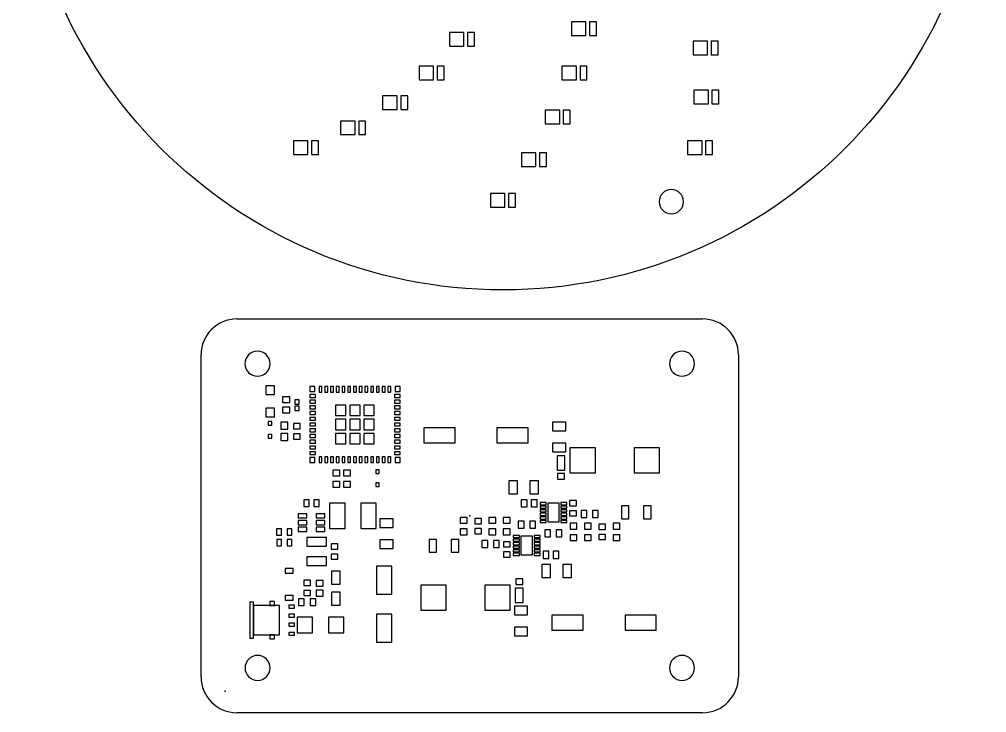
# Model space of a CAD drawing. Header units: millimetres. Extents: x -29 to 106, y -3 to 191.
# Drawn here: x -28.7 to 106.3, y -3 to 93.9 of the extents above; entities that cross this region are included whole.
import ezdxf

# ---------------------------------------------------------------- set-up
doc = ezdxf.new("R2010")
doc.units = ezdxf.units.MM
doc.header["$MEASUREMENT"] = 0
doc.layers.add('open_vettam_15CCT-F_Paste v1_led_mcpcb-F_Paste_WITH_Edge_Cuts_ZERO_ORIGIN', color=7, linetype='Continuous')
doc.layers.add('open_vettam_15CCT-F_Paste v1_open_vettam_15CCT-F_Paste_WITH_Edge_Cuts_ZERO_ORIGIN', color=7, linetype='Continuous')

msp = doc.modelspace()

# ---------------------------------------------------------------- linework, layer by layer
at = {"layer": 'open_vettam_15CCT-F_Paste v1_led_mcpcb-F_Paste_WITH_Edge_Cuts_ZERO_ORIGIN'}
for p, q in [((50.33, 93.5), (48.3, 93.5)), ((48.3, 93.5), (48.3, 91.6)), ((50.33, 91.6), (50.33, 93.5)), ((50.83, 93.5), (50.83, 91.6)), ((51.8, 93.5), (50.83, 93.5)), ((51.8, 91.6), (51.8, 93.5)), ((31.28, 92.01), (31.28, 90.11)), ((33.31, 92.01), (31.28, 92.01)), ((33.31, 90.11), (33.31, 92.01)), ((33.81, 92.01), (33.81, 90.11)), ((34.78, 92.01), (33.81, 92.01)), ((34.78, 90.11), (34.78, 92.01)), ((48.3, 91.6), (50.33, 91.6)), ((50.83, 91.6), (51.8, 91.6)), ((65.29, 90.8), (65.29, 88.9)), ((67.32, 90.8), (65.29, 90.8)), ((67.32, 88.9), (67.32, 90.8)), ((67.82, 90.8), (67.82, 88.9)), ((68.79, 90.8), (67.82, 90.8)), ((68.79, 88.9), (68.79, 90.8)), ((31.28, 90.11), (33.31, 90.11)), ((33.81, 90.11), (34.78, 90.11)), ((65.29, 88.9), (67.32, 88.9)), ((67.82, 88.9), (68.79, 88.9)), ((29.08, 87.32), (27.05, 87.32)), ((27.05, 87.32), (27.05, 85.42)), ((29.08, 85.42), (29.08, 87.32)), ((29.58, 87.32), (29.58, 85.42)), ((30.55, 87.32), (29.58, 87.32)), ((30.55, 85.42), (30.55, 87.32)), ((49.01, 87.32), (46.98, 87.32)), ((46.98, 87.32), (46.98, 85.42)), ((49.01, 85.42), (49.01, 87.32)), ((49.51, 87.32), (49.51, 85.42)), ((50.48, 87.32), (49.51, 87.32)), ((50.48, 85.42), (50.48, 87.32)), ((27.05, 85.42), (29.08, 85.42)), ((29.58, 85.42), (30.55, 85.42)), ((46.98, 85.42), (49.01, 85.42)), ((49.51, 85.42), (50.48, 85.42)), ((67.43, 83.96), (65.4, 83.96)), ((65.4, 83.96), (65.4, 82.06)), ((67.43, 82.06), (67.43, 83.96)), ((68.9, 83.96), (67.93, 83.96)), ((67.93, 83.96), (67.93, 82.06)), ((68.9, 82.06), (68.9, 83.96)), ((23.99, 83.16), (21.96, 83.16)), ((21.96, 83.16), (21.96, 81.26)), ((23.99, 81.26), (23.99, 83.16)), ((25.46, 83.16), (24.49, 83.16)), ((24.49, 83.16), (24.49, 81.26)), ((25.46, 81.26), (25.46, 83.16)), ((21.96, 81.26), (23.99, 81.26)), ((24.49, 81.26), (25.46, 81.26)), ((46.68, 81.18), (44.65, 81.18)), ((44.65, 81.18), (44.65, 79.28)), ((46.68, 79.28), (46.68, 81.18)), ((47.18, 81.18), (47.18, 79.28)), ((48.15, 81.18), (47.18, 81.18)), ((48.15, 79.28), (48.15, 81.18)), ((65.4, 82.06), (67.43, 82.06)), ((67.93, 82.06), (68.9, 82.06)), ((18.12, 79.65), (16.09, 79.65)), ((16.09, 79.65), (16.09, 77.75)), ((18.12, 77.75), (18.12, 79.65)), ((18.62, 79.65), (18.62, 77.75)), ((19.59, 79.65), (18.62, 79.65)), ((19.59, 77.75), (19.59, 79.65)), ((44.65, 79.28), (46.68, 79.28)), ((47.18, 79.28), (48.15, 79.28)), ((16.09, 77.75), (18.12, 77.75)), ((18.62, 77.75), (19.59, 77.75)), ((11.54, 76.88), (9.51, 76.88)), ((9.51, 76.88), (9.51, 74.98)), ((11.54, 74.98), (11.54, 76.88)), ((12.04, 76.88), (12.04, 74.98)), ((13.01, 76.88), (12.04, 76.88)), ((13.01, 74.98), (13.01, 76.88)), ((66.54, 76.88), (64.51, 76.88)), ((64.51, 76.88), (64.51, 74.98)), ((66.54, 74.98), (66.54, 76.88)), ((67.04, 76.88), (67.04, 74.98)), ((68.01, 76.88), (67.04, 76.88)), ((68.01, 74.98), (68.01, 76.88)), ((9.51, 74.98), (11.54, 74.98)), ((12.04, 74.98), (13.01, 74.98)), ((43.36, 75.2), (41.33, 75.2)), ((41.33, 75.2), (41.33, 73.3)), ((43.36, 73.3), (43.36, 75.2)), ((44.83, 75.2), (43.86, 75.2)), ((43.86, 75.2), (43.86, 73.3)), ((44.83, 73.3), (44.83, 75.2)), ((64.51, 74.98), (66.54, 74.98)), ((67.04, 74.98), (68.01, 74.98)), ((41.33, 73.3), (43.36, 73.3)), ((43.86, 73.3), (44.83, 73.3)), ((39.04, 69.51), (37.01, 69.51)), ((37.01, 69.51), (37.01, 67.61)), ((39.04, 67.61), (39.04, 69.51)), ((39.54, 69.51), (39.54, 67.61)), ((40.51, 69.51), (39.54, 69.51)), ((40.51, 67.61), (40.51, 69.51)), ((37.01, 67.61), (39.04, 67.61)), ((39.54, 67.61), (40.51, 67.61))]:
    msp.add_line(p, q, dxfattribs=at)
msp.add_circle((38.76, 123.56), 67.5, dxfattribs=at)
for start, end in [(0, 180), (180, 0)]:
    msp.add_arc((62.26, 68.38), 1.7, start, end, dxfattribs=at)
msp.add_point((0, 0), dxfattribs=at)
at = {"layer": 'open_vettam_15CCT-F_Paste v1_open_vettam_15CCT-F_Paste_WITH_Edge_Cuts_ZERO_ORIGIN'}
for p, q in [((1.62, 52), (66.62, 52)), ((-3.37, 2), (-3.37, 47)), ((71.62, 47), (71.62, 2)), ((0, 44), (0, 44)), ((5.64, 42.65), (5.64, 41.45)), ((6.86, 42.65), (5.64, 42.65)), ((6.86, 41.45), (6.86, 42.65)), ((12.5, 42.55), (11.8, 42.55)), ((11.8, 42.55), (11.8, 41.85)), ((11.8, 41.85), (12.5, 41.85)), ((12.5, 41.85), (12.5, 42.55)), ((13.1, 42.55), (13.1, 41.75)), ((13.5, 42.55), (13.1, 42.55)), ((13.5, 41.75), (13.5, 42.55)), ((14.3, 42.55), (13.9, 42.55)), ((13.9, 42.55), (13.9, 41.75)), ((14.3, 41.75), (14.3, 42.55)), ((15.1, 42.55), (14.7, 42.55)), ((14.7, 42.55), (14.7, 41.75)), ((15.1, 41.75), (15.1, 42.55)), ((15.5, 42.55), (15.5, 41.75)), ((15.9, 42.55), (15.5, 42.55)), ((15.9, 41.75), (15.9, 42.55)), ((16.7, 42.55), (16.3, 42.55)), ((16.3, 42.55), (16.3, 41.75)), ((16.7, 41.75), (16.7, 42.55)), ((17.5, 42.55), (17.1, 42.55)), ((17.1, 42.55), (17.1, 41.75)), ((17.5, 41.75), (17.5, 42.55)), ((18.3, 42.55), (17.9, 42.55)), ((17.9, 42.55), (17.9, 41.75)), ((18.3, 41.75), (18.3, 42.55)), ((19.1, 42.55), (18.7, 42.55)), ((18.7, 42.55), (18.7, 41.75)), ((19.1, 41.75), (19.1, 42.55)), ((19.9, 42.55), (19.5, 42.55)), ((19.5, 42.55), (19.5, 41.75)), ((19.9, 41.75), (19.9, 42.55)), ((20.7, 42.55), (20.3, 42.55)), ((20.3, 42.55), (20.3, 41.75)), ((20.7, 41.75), (20.7, 42.55)), ((21.1, 42.55), (21.1, 41.75)), ((21.5, 42.55), (21.1, 42.55)), ((21.5, 41.75), (21.5, 42.55)), ((21.9, 42.55), (21.9, 41.75)), ((22.3, 42.55), (21.9, 42.55)), ((22.3, 41.75), (22.3, 42.55)), ((23.1, 42.55), (22.7, 42.55)), ((22.7, 42.55), (22.7, 41.75)), ((23.1, 41.75), (23.1, 42.55)), ((24.4, 42.55), (23.7, 42.55)), ((23.7, 42.55), (23.7, 41.85)), ((23.7, 41.85), (24.4, 41.85)), ((24.4, 41.85), (24.4, 42.55)), ((5.64, 41.45), (6.86, 41.45)), ((7.99, 41.12), (7.99, 40.33)), ((9.01, 41.12), (7.99, 41.12)), ((9.01, 40.33), (9.01, 41.12)), ((10.31, 40.71), (9.69, 40.71)), ((9.69, 40.71), (9.69, 40.09)), ((10.31, 40.09), (10.31, 40.71)), ((12.6, 41.45), (11.8, 41.45)), ((11.8, 41.45), (11.8, 41.05)), ((11.8, 41.05), (12.6, 41.05)), ((11.8, 40.65), (11.8, 40.25)), ((12.6, 40.65), (11.8, 40.65)), ((12.6, 41.05), (12.6, 41.45)), ((12.6, 40.25), (12.6, 40.65)), ((13.1, 41.75), (13.5, 41.75)), ((13.9, 41.75), (14.3, 41.75)), ((14.7, 41.75), (15.1, 41.75)), ((15.5, 41.75), (15.9, 41.75)), ((16.3, 41.75), (16.7, 41.75)), ((17.1, 41.75), (17.5, 41.75)), ((17.9, 41.75), (18.3, 41.75)), ((18.7, 41.75), (19.1, 41.75)), ((19.5, 41.75), (19.9, 41.75)), ((20.3, 41.75), (20.7, 41.75)), ((21.1, 41.75), (21.5, 41.75)), ((21.9, 41.75), (22.3, 41.75)), ((22.7, 41.75), (23.1, 41.75)), ((23.6, 41.45), (23.6, 41.05)), ((24.4, 41.45), (23.6, 41.45)), ((23.6, 41.05), (24.4, 41.05)), ((24.4, 40.65), (23.6, 40.65)), ((23.6, 40.65), (23.6, 40.25)), ((24.4, 41.05), (24.4, 41.45)), ((24.4, 40.25), (24.4, 40.65)), ((6.86, 39.55), (5.64, 39.55)), ((5.64, 39.55), (5.64, 38.35)), ((6.86, 38.35), (6.86, 39.55)), ((7.99, 40.33), (9.01, 40.33)), ((9.01, 39.67), (7.99, 39.67)), ((7.99, 39.67), (7.99, 38.88)), ((9.01, 38.88), (9.01, 39.67)), ((9.69, 40.09), (10.31, 40.09)), ((9.69, 39.81), (9.69, 39.19)), ((10.31, 39.81), (9.69, 39.81)), ((9.69, 39.19), (10.31, 39.19)), ((10.31, 39.19), (10.31, 39.81)), ((11.8, 40.25), (12.6, 40.25)), ((12.6, 39.85), (11.8, 39.85)), ((11.8, 39.85), (11.8, 39.45)), ((11.8, 39.45), (12.6, 39.45)), ((12.6, 39.45), (12.6, 39.85)), ((16.85, 39.95), (15.4, 39.95)), ((15.4, 39.95), (15.4, 38.5)), ((16.85, 38.5), (16.85, 39.95)), ((17.37, 39.95), (17.37, 38.5)), ((18.82, 39.95), (17.37, 39.95)), ((18.82, 38.5), (18.82, 39.95)), ((19.35, 39.95), (19.35, 38.5)), ((20.8, 39.95), (19.35, 39.95)), ((20.8, 38.5), (20.8, 39.95)), ((23.6, 40.25), (24.4, 40.25)), ((24.4, 39.85), (23.6, 39.85)), ((23.6, 39.85), (23.6, 39.45)), ((23.6, 39.45), (24.4, 39.45)), ((24.4, 39.45), (24.4, 39.85)), ((5.64, 38.35), (6.86, 38.35)), ((7.99, 38.88), (9.01, 38.88)), ((11.8, 39.05), (11.8, 38.65)), ((12.6, 39.05), (11.8, 39.05)), ((11.8, 38.65), (12.6, 38.65)), ((12.6, 38.25), (11.8, 38.25)), ((11.8, 38.25), (11.8, 37.85)), ((11.8, 37.85), (12.6, 37.85)), ((12.6, 38.65), (12.6, 39.05)), ((12.6, 37.85), (12.6, 38.25)), ((15.4, 38.5), (16.85, 38.5)), ((16.85, 37.98), (15.4, 37.98)), ((15.4, 37.98), (15.4, 36.52)), ((16.85, 36.52), (16.85, 37.98)), ((17.37, 38.5), (18.82, 38.5)), ((17.37, 37.98), (17.37, 36.52)), ((18.82, 37.98), (17.37, 37.98)), ((18.82, 36.52), (18.82, 37.98)), ((19.35, 38.5), (20.8, 38.5)), ((19.35, 37.98), (19.35, 36.52)), ((20.8, 37.98), (19.35, 37.98)), ((20.8, 36.52), (20.8, 37.98)), ((23.6, 39.05), (23.6, 38.65)), ((24.4, 39.05), (23.6, 39.05)), ((23.6, 38.65), (24.4, 38.65)), ((23.6, 38.25), (23.6, 37.85)), ((24.4, 38.25), (23.6, 38.25)), ((23.6, 37.85), (24.4, 37.85)), ((24.4, 38.65), (24.4, 39.05)), ((24.4, 37.85), (24.4, 38.25)), ((6.01, 37.66), (6.01, 37.16)), ((6.49, 37.66), (6.01, 37.66)), ((6.01, 37.16), (6.49, 37.16)), ((6.49, 37.16), (6.49, 37.66)), ((7.75, 37.58), (7.75, 36.62)), ((8.75, 37.58), (7.75, 37.58)), ((7.75, 36.62), (8.75, 36.62)), ((8.75, 36.62), (8.75, 37.58)), ((10.47, 37.38), (9.53, 37.38)), ((9.53, 37.38), (9.53, 36.65)), ((9.53, 36.65), (10.47, 36.65)), ((10.47, 36.65), (10.47, 37.38)), ((11.8, 37.45), (11.8, 37.05)), ((12.6, 37.45), (11.8, 37.45)), ((11.8, 37.05), (12.6, 37.05)), ((11.8, 36.65), (11.8, 36.25)), ((12.6, 36.65), (11.8, 36.65)), ((12.6, 37.05), (12.6, 37.45)), ((12.6, 36.25), (12.6, 36.65)), ((15.4, 36.52), (16.85, 36.52)), ((17.37, 36.52), (18.82, 36.52)), ((19.35, 36.52), (20.8, 36.52)), ((23.6, 37.45), (23.6, 37.05)), ((24.4, 37.45), (23.6, 37.45)), ((23.6, 37.05), (24.4, 37.05)), ((23.6, 36.65), (23.6, 36.25)), ((24.4, 36.65), (23.6, 36.65)), ((24.4, 37.05), (24.4, 37.45)), ((24.4, 36.25), (24.4, 36.65)), ((27.73, 36.8), (27.73, 34.7)), ((32.08, 36.8), (27.73, 36.8)), ((32.08, 34.7), (32.08, 36.8)), ((42.27, 36.8), (37.92, 36.8)), ((37.92, 36.8), (37.92, 34.7)), ((42.27, 34.7), (42.27, 36.8)), ((45.69, 37.56), (45.69, 36.36)), ((47.51, 37.56), (45.69, 37.56)), ((47.51, 36.36), (47.51, 37.56)), ((6.01, 35.84), (6.01, 35.34)), ((6.49, 35.84), (6.01, 35.84)), ((6.01, 35.34), (6.49, 35.34)), ((6.49, 35.34), (6.49, 35.84)), ((7.75, 35.98), (7.75, 35.02)), ((8.75, 35.98), (7.75, 35.98)), ((8.75, 35.02), (8.75, 35.98)), ((10.47, 35.96), (9.53, 35.96)), ((9.53, 35.96), (9.53, 35.23)), ((9.53, 35.23), (10.47, 35.23)), ((10.47, 35.23), (10.47, 35.96)), ((11.8, 36.25), (12.6, 36.25)), ((12.6, 35.85), (11.8, 35.85)), ((11.8, 35.85), (11.8, 35.45)), ((11.8, 35.45), (12.6, 35.45)), ((12.6, 35.45), (12.6, 35.85)), ((16.85, 36), (15.4, 36)), ((15.4, 36), (15.4, 34.55)), ((16.85, 34.55), (16.85, 36)), ((18.82, 36), (17.37, 36)), ((17.37, 36), (17.37, 34.55)), ((18.82, 34.55), (18.82, 36)), ((19.35, 36), (19.35, 34.55)), ((20.8, 36), (19.35, 36)), ((20.8, 34.55), (20.8, 36)), ((23.6, 36.25), (24.4, 36.25)), ((23.6, 35.85), (23.6, 35.45)), ((24.4, 35.85), (23.6, 35.85)), ((23.6, 35.45), (24.4, 35.45)), ((24.4, 35.45), (24.4, 35.85)), ((45.69, 36.36), (47.51, 36.36)), ((7.75, 35.02), (8.75, 35.02)), ((12.6, 35.05), (11.8, 35.05)), ((11.8, 35.05), (11.8, 34.65)), ((11.8, 34.65), (12.6, 34.65)), ((12.6, 34.25), (11.8, 34.25)), ((11.8, 34.25), (11.8, 33.85)), ((11.8, 33.85), (12.6, 33.85)), ((12.6, 34.65), (12.6, 35.05)), ((12.6, 33.85), (12.6, 34.25)), ((15.4, 34.55), (16.85, 34.55)), ((17.37, 34.55), (18.82, 34.55)), ((19.35, 34.55), (20.8, 34.55)), ((24.4, 35.05), (23.6, 35.05)), ((23.6, 35.05), (23.6, 34.65)), ((23.6, 34.65), (24.4, 34.65)), ((23.6, 34.25), (23.6, 33.85)), ((24.4, 34.25), (23.6, 34.25)), ((23.6, 33.85), (24.4, 33.85)), ((24.4, 34.65), (24.4, 35.05)), ((24.4, 33.85), (24.4, 34.25)), ((27.73, 34.7), (32.08, 34.7)), ((37.92, 34.7), (42.27, 34.7)), ((45.69, 34.64), (45.69, 33.44)), ((47.51, 34.64), (45.69, 34.64)), ((47.51, 33.44), (47.51, 34.64)), ((51.65, 34), (48.1, 34)), ((48.1, 34), (48.1, 30.5)), ((51.65, 30.5), (51.65, 34)), ((57.05, 34), (57.05, 30.5)), ((60.6, 34), (57.05, 34)), ((60.6, 30.5), (60.6, 34)), ((12.6, 33.45), (11.8, 33.45)), ((11.8, 33.45), (11.8, 33.05)), ((11.8, 33.05), (12.6, 33.05)), ((12.5, 32.65), (11.8, 32.65)), ((11.8, 32.65), (11.8, 31.95)), ((12.5, 31.95), (12.5, 32.65)), ((12.6, 33.05), (12.6, 33.45)), ((13.1, 32.75), (13.1, 31.95)), ((13.5, 32.75), (13.1, 32.75)), ((13.5, 31.95), (13.5, 32.75)), ((14.3, 32.75), (13.9, 32.75)), ((13.9, 32.75), (13.9, 31.95)), ((14.3, 31.95), (14.3, 32.75)), ((14.7, 32.75), (14.7, 31.95)), ((15.1, 32.75), (14.7, 32.75)), ((15.1, 31.95), (15.1, 32.75)), ((15.5, 32.75), (15.5, 31.95)), ((15.9, 32.75), (15.5, 32.75)), ((15.9, 31.95), (15.9, 32.75)), ((16.3, 32.75), (16.3, 31.95)), ((16.7, 32.75), (16.3, 32.75)), ((16.7, 31.95), (16.7, 32.75)), ((17.5, 32.75), (17.1, 32.75)), ((17.1, 32.75), (17.1, 31.95)), ((17.5, 31.95), (17.5, 32.75)), ((17.9, 32.75), (17.9, 31.95)), ((18.3, 32.75), (17.9, 32.75)), ((18.3, 31.95), (18.3, 32.75)), ((18.7, 32.75), (18.7, 31.95)), ((19.1, 32.75), (18.7, 32.75)), ((19.1, 31.95), (19.1, 32.75)), ((19.5, 32.75), (19.5, 31.95)), ((19.9, 32.75), (19.5, 32.75)), ((19.9, 31.95), (19.9, 32.75)), ((20.7, 32.75), (20.3, 32.75)), ((20.3, 32.75), (20.3, 31.95)), ((20.7, 31.95), (20.7, 32.75)), ((21.1, 32.75), (21.1, 31.95)), ((21.5, 32.75), (21.1, 32.75)), ((21.5, 31.95), (21.5, 32.75)), ((21.9, 32.75), (21.9, 31.95)), ((22.3, 32.75), (21.9, 32.75)), ((22.3, 31.95), (22.3, 32.75)), ((23.1, 32.75), (22.7, 32.75)), ((22.7, 32.75), (22.7, 31.95)), ((23.1, 31.95), (23.1, 32.75)), ((24.4, 33.45), (23.6, 33.45)), ((23.6, 33.45), (23.6, 33.05)), ((23.6, 33.05), (24.4, 33.05)), ((23.7, 32.65), (23.7, 31.95)), ((24.4, 32.65), (23.7, 32.65)), ((24.4, 33.05), (24.4, 33.45)), ((24.4, 31.95), (24.4, 32.65)), ((45.69, 33.44), (47.51, 33.44)), ((47.4, 32.9), (46.3, 32.9)), ((46.3, 32.9), (46.3, 30.9)), ((47.4, 30.9), (47.4, 32.9)), ((11.8, 31.95), (12.5, 31.95)), ((13.1, 31.95), (13.5, 31.95)), ((13.9, 31.95), (14.3, 31.95)), ((14.7, 31.95), (15.1, 31.95)), ((15.5, 31.95), (15.9, 31.95)), ((16.3, 31.95), (16.7, 31.95)), ((17.1, 31.95), (17.5, 31.95)), ((17.9, 31.95), (18.3, 31.95)), ((18.7, 31.95), (19.1, 31.95)), ((19.5, 31.95), (19.9, 31.95)), ((20.3, 31.95), (20.7, 31.95)), ((21.1, 31.95), (21.5, 31.95)), ((21.9, 31.95), (22.3, 31.95)), ((22.7, 31.95), (23.1, 31.95)), ((23.7, 31.95), (24.4, 31.95)), ((15.97, 30.9), (15.03, 30.9)), ((15.03, 30.9), (15.03, 30.1)), ((15.03, 30.1), (15.97, 30.1)), ((15.97, 30.1), (15.97, 30.9)), ((17.48, 30.9), (16.52, 30.9)), ((16.52, 30.9), (16.52, 30.1)), ((16.52, 30.1), (17.48, 30.1)), ((17.48, 30.1), (17.48, 30.9)), ((21.01, 30.91), (21.01, 30.41)), ((21.49, 30.91), (21.01, 30.91)), ((21.01, 30.41), (21.49, 30.41)), ((21.49, 30.41), (21.49, 30.91)), ((46.3, 30.9), (47.4, 30.9)), ((47.35, 30.4), (46.35, 30.4)), ((46.35, 30.4), (46.35, 29.6)), ((47.35, 29.6), (47.35, 30.4)), ((48.1, 30.5), (51.65, 30.5)), ((57.05, 30.5), (60.6, 30.5)), ((15.97, 29.3), (15.03, 29.3)), ((15.03, 29.3), (15.03, 28.5)), ((15.03, 28.5), (15.97, 28.5)), ((15.97, 28.5), (15.97, 29.3)), ((17.48, 29.3), (16.52, 29.3)), ((16.52, 29.3), (16.52, 28.5)), ((16.52, 28.5), (17.48, 28.5)), ((17.48, 28.5), (17.48, 29.3)), ((21.49, 29.09), (21.01, 29.09)), ((21.01, 29.09), (21.01, 28.59)), ((21.01, 28.59), (21.49, 28.59)), ((21.49, 28.59), (21.49, 29.09)), ((40.78, 29.41), (39.58, 29.41)), ((39.58, 29.41), (39.58, 27.59)), ((40.78, 27.59), (40.78, 29.41)), ((42.5, 29.41), (42.5, 27.59)), ((43.7, 29.41), (42.5, 29.41)), ((43.7, 27.59), (43.7, 29.41)), ((46.35, 29.6), (47.35, 29.6)), ((39.58, 27.59), (40.78, 27.59)), ((42.5, 27.59), (43.7, 27.59)), ((11.7, 26.72), (10.97, 26.72)), ((10.97, 26.72), (10.97, 25.78)), ((10.97, 25.78), (11.7, 25.78)), ((11.7, 25.78), (11.7, 26.72)), ((13.12, 26.72), (12.38, 26.72)), ((12.38, 26.72), (12.38, 25.78)), ((12.38, 25.78), (13.12, 25.78)), ((13.12, 25.78), (13.12, 26.72)), ((14.57, 26.25), (14.57, 22.75)), ((16.73, 26.25), (14.57, 26.25)), ((16.73, 22.75), (16.73, 26.25)), ((21.07, 26.25), (18.93, 26.25)), ((18.93, 26.25), (18.93, 22.75)), ((21.07, 22.75), (21.07, 26.25)), ((42.12, 26.75), (41.31, 26.75)), ((41.31, 26.75), (41.31, 25.75)), ((41.31, 25.75), (42.12, 25.75)), ((42.12, 25.75), (42.12, 26.75)), ((43.51, 26.75), (42.69, 26.75)), ((42.69, 26.75), (42.69, 25.75)), ((42.69, 25.75), (43.51, 25.75)), ((43.51, 25.75), (43.51, 26.75)), ((43.93, 26.35), (43.93, 26.05)), ((44.78, 26.35), (43.93, 26.35)), ((43.93, 26.05), (44.78, 26.05)), ((43.93, 25.85), (43.93, 25.55)), ((44.78, 25.85), (43.93, 25.85)), ((44.78, 26.05), (44.78, 26.35)), ((44.78, 25.55), (44.78, 25.85)), ((46.61, 26.25), (45.01, 26.25)), ((45.01, 26.25), (45.01, 23.65)), ((46.61, 23.65), (46.61, 26.25)), ((46.83, 26.35), (46.83, 26.05)), ((47.68, 26.35), (46.83, 26.35)), ((46.83, 26.05), (47.68, 26.05)), ((47.68, 25.85), (46.83, 25.85)), ((46.83, 25.85), (46.83, 25.55)), ((47.68, 26.05), (47.68, 26.35)), ((47.68, 25.55), (47.68, 25.85)), ((48.06, 26.63), (48.06, 25.9)), ((49, 26.63), (48.06, 26.63)), ((48.06, 25.9), (49, 25.9)), ((49, 25.9), (49, 26.63)), ((55.28, 25.9), (55.28, 24.1)), ((56.33, 25.9), (55.28, 25.9)), ((56.33, 24.1), (56.33, 25.9)), ((58.38, 25.9), (58.38, 24.1)), ((59.42, 25.9), (58.38, 25.9)), ((59.42, 24.1), (59.42, 25.9)), ((10.18, 24.8), (10.18, 24.2)), ((11.38, 24.8), (10.18, 24.8)), ((11.38, 24.2), (11.38, 24.8)), ((12.68, 24.8), (12.68, 24.2)), ((13.88, 24.8), (12.68, 24.8)), ((13.88, 24.2), (13.88, 24.8)), ((43.93, 25.55), (44.78, 25.55)), ((44.78, 25.35), (43.93, 25.35)), ((43.93, 25.35), (43.93, 25.05)), ((43.93, 25.05), (44.78, 25.05)), ((44.78, 24.85), (43.93, 24.85)), ((43.93, 24.85), (43.93, 24.55)), ((43.93, 24.55), (44.78, 24.55)), ((43.93, 24.35), (43.93, 24.05)), ((44.78, 24.35), (43.93, 24.35)), ((44.78, 25.05), (44.78, 25.35)), ((44.78, 24.55), (44.78, 24.85)), ((44.78, 24.05), (44.78, 24.35)), ((46.83, 25.55), (47.68, 25.55)), ((47.68, 25.35), (46.83, 25.35)), ((46.83, 25.35), (46.83, 25.05)), ((46.83, 25.05), (47.68, 25.05)), ((47.68, 24.85), (46.83, 24.85)), ((46.83, 24.85), (46.83, 24.55)), ((46.83, 24.55), (47.68, 24.55)), ((47.68, 24.35), (46.83, 24.35)), ((46.83, 24.35), (46.83, 24.05)), ((47.68, 25.05), (47.68, 25.35)), ((47.68, 24.55), (47.68, 24.85)), ((47.68, 24.05), (47.68, 24.35)), ((49, 25.21), (48.06, 25.21)), ((48.06, 25.21), (48.06, 24.48)), ((48.06, 24.48), (49, 24.48)), ((49, 24.48), (49, 25.21)), ((49.65, 25.23), (49.65, 24.27)), ((50.45, 25.23), (49.65, 25.23)), ((50.45, 24.27), (50.45, 25.23)), ((52.05, 25.23), (51.25, 25.23)), ((51.25, 25.23), (51.25, 24.27)), ((52.05, 24.27), (52.05, 25.23)), ((10.18, 24.2), (11.38, 24.2)), ((11.38, 23.85), (10.18, 23.85)), ((10.18, 23.85), (10.18, 23.25)), ((10.18, 23.25), (11.38, 23.25)), ((11.38, 23.25), (11.38, 23.85)), ((12.68, 24.2), (13.88, 24.2)), ((13.88, 23.85), (12.68, 23.85)), ((12.68, 23.85), (12.68, 23.25)), ((12.68, 23.25), (13.88, 23.25)), ((13.88, 23.25), (13.88, 23.85)), ((21.59, 24.06), (21.59, 22.86)), ((23.41, 24.06), (21.59, 24.06)), ((23.41, 22.86), (23.41, 24.06)), ((32.8, 24.26), (32.8, 23.46)), ((33.75, 24.26), (32.8, 24.26)), ((32.8, 23.46), (33.75, 23.46)), ((33.75, 23.46), (33.75, 24.26)), ((34.81, 24.13), (34.81, 23.4)), ((35.75, 24.13), (34.81, 24.13)), ((34.81, 23.4), (35.75, 23.4)), ((35.75, 23.4), (35.75, 24.13)), ((37.75, 24.26), (36.8, 24.26)), ((36.8, 24.26), (36.8, 23.46)), ((36.8, 23.46), (37.75, 23.46)), ((37.75, 23.46), (37.75, 24.26)), ((38.8, 24.26), (38.8, 23.46)), ((39.75, 24.26), (38.8, 24.26)), ((38.8, 23.46), (39.75, 23.46)), ((39.75, 23.46), (39.75, 24.26)), ((41.7, 23.73), (40.9, 23.73)), ((40.9, 23.73), (40.9, 22.77)), ((41.7, 22.77), (41.7, 23.73)), ((42.5, 23.73), (42.5, 22.77)), ((43.3, 23.73), (42.5, 23.73)), ((43.3, 22.77), (43.3, 23.73)), ((43.93, 24.05), (44.78, 24.05)), ((43.93, 23.85), (43.93, 23.55)), ((44.78, 23.85), (43.93, 23.85)), ((43.93, 23.55), (44.78, 23.55)), ((44.78, 23.55), (44.78, 23.85)), ((45.01, 23.65), (46.61, 23.65)), ((46.83, 24.05), (47.68, 24.05)), ((47.68, 23.85), (46.83, 23.85)), ((46.83, 23.85), (46.83, 23.55)), ((46.83, 23.55), (47.68, 23.55)), ((47.68, 23.55), (47.68, 23.85)), ((49.08, 23.45), (48.12, 23.45)), ((48.12, 23.45), (48.12, 22.65)), ((49.08, 22.65), (49.08, 23.45)), ((49.65, 24.27), (50.45, 24.27)), ((51.08, 23.45), (50.12, 23.45)), ((50.12, 23.45), (50.12, 22.65)), ((51.08, 22.65), (51.08, 23.45)), ((51.25, 24.27), (52.05, 24.27)), ((53.07, 23.32), (52.13, 23.32)), ((52.13, 23.32), (52.13, 22.59)), ((53.07, 22.59), (53.07, 23.32)), ((55.08, 23.45), (54.12, 23.45)), ((54.12, 23.45), (54.12, 22.65)), ((55.08, 22.65), (55.08, 23.45)), ((55.28, 24.1), (56.33, 24.1)), ((58.38, 24.1), (59.42, 24.1)), ((7.83, 22.7), (7.17, 22.7)), ((7.17, 22.7), (7.17, 21.8)), ((7.17, 21.8), (7.83, 21.8)), ((7.83, 21.8), (7.83, 22.7)), ((8.63, 22.7), (8.63, 21.8)), ((9.28, 22.7), (8.63, 22.7)), ((8.63, 21.8), (9.28, 21.8)), ((9.28, 21.8), (9.28, 22.7)), ((10.18, 22.9), (10.18, 22.3)), ((11.38, 22.9), (10.18, 22.9)), ((10.18, 22.3), (11.38, 22.3)), ((11.38, 22.3), (11.38, 22.9)), ((12.68, 22.9), (12.68, 22.3)), ((13.88, 22.9), (12.68, 22.9)), ((12.68, 22.3), (13.88, 22.3)), ((13.88, 22.3), (13.88, 22.9)), ((14.57, 22.75), (16.73, 22.75)), ((18.93, 22.75), (21.07, 22.75)), ((21.59, 22.86), (23.41, 22.86)), ((33.75, 22.66), (32.8, 22.66)), ((32.8, 22.66), (32.8, 21.86)), ((32.8, 21.86), (33.75, 21.86)), ((33.75, 21.86), (33.75, 22.66)), ((35.75, 22.71), (34.81, 22.71)), ((34.81, 22.71), (34.81, 21.98)), ((34.81, 21.98), (35.75, 21.98)), ((35.75, 21.98), (35.75, 22.71)), ((36.8, 22.66), (36.8, 21.86)), ((37.75, 22.66), (36.8, 22.66)), ((36.8, 21.86), (37.75, 21.86)), ((37.75, 21.86), (37.75, 22.66)), ((38.8, 22.66), (38.8, 21.86)), ((39.75, 22.66), (38.8, 22.66)), ((38.8, 21.86), (39.75, 21.86)), ((39.75, 21.86), (39.75, 22.66)), ((41.05, 21.76), (40.2, 21.76)), ((40.2, 21.76), (40.2, 21.46)), ((40.9, 22.77), (41.7, 22.77)), ((41.05, 21.46), (41.05, 21.76)), ((42.87, 21.66), (41.27, 21.66)), ((41.27, 21.66), (41.27, 19.06)), ((42.5, 22.77), (43.3, 22.77)), ((42.87, 19.06), (42.87, 21.66)), ((43.1, 21.76), (43.1, 21.46)), ((43.95, 21.76), (43.1, 21.76)), ((43.95, 21.46), (43.95, 21.76)), ((44.58, 22.53), (44.58, 21.58)), ((45.38, 22.53), (44.58, 22.53)), ((45.38, 21.58), (45.38, 22.53)), ((46.18, 22.53), (46.18, 21.58)), ((46.98, 22.53), (46.18, 22.53)), ((46.98, 21.58), (46.98, 22.53)), ((48.12, 22.65), (49.08, 22.65)), ((48.12, 21.85), (48.12, 21.05)), ((49.08, 21.85), (48.12, 21.85)), ((49.08, 21.05), (49.08, 21.85)), ((50.12, 22.65), (51.08, 22.65)), ((51.08, 21.85), (50.12, 21.85)), ((50.12, 21.85), (50.12, 21.05)), ((51.08, 21.05), (51.08, 21.85)), ((52.13, 22.59), (53.07, 22.59)), ((53.07, 21.91), (52.13, 21.91)), ((52.13, 21.91), (52.13, 21.18)), ((53.07, 21.18), (53.07, 21.91)), ((54.12, 22.65), (55.08, 22.65)), ((54.12, 21.85), (54.12, 21.05)), ((55.08, 21.85), (54.12, 21.85)), ((55.08, 21.05), (55.08, 21.85)), ((7.2, 21.2), (7.2, 20.3)), ((7.85, 21.2), (7.2, 21.2)), ((7.2, 20.3), (7.85, 20.3)), ((7.85, 20.3), (7.85, 21.2)), ((8.65, 21.2), (8.65, 20.3)), ((9.3, 21.2), (8.65, 21.2)), ((8.65, 20.3), (9.3, 20.3)), ((9.3, 20.3), (9.3, 21.2)), ((11.39, 21.46), (11.39, 20.24)), ((14.11, 21.46), (11.39, 21.46)), ((14.11, 20.24), (14.11, 21.46)), ((14.78, 20.57), (14.78, 19.84)), ((15.72, 20.57), (14.78, 20.57)), ((15.72, 19.84), (15.72, 20.57)), ((23.41, 21.14), (21.59, 21.14)), ((21.59, 21.14), (21.59, 19.94)), ((23.41, 19.94), (23.41, 21.14)), ((28.45, 21.21), (28.45, 19.41)), ((29.5, 21.21), (28.45, 21.21)), ((29.5, 19.41), (29.5, 21.21)), ((31.55, 21.21), (31.55, 19.41)), ((32.6, 21.21), (31.55, 21.21)), ((32.6, 19.41), (32.6, 21.21)), ((35.83, 21.03), (35.83, 20.08)), ((36.63, 21.03), (35.83, 21.03)), ((36.63, 20.08), (36.63, 21.03)), ((37.43, 21.03), (37.43, 20.08)), ((38.23, 21.03), (37.43, 21.03)), ((38.23, 20.08), (38.23, 21.03)), ((38.81, 20.88), (38.81, 20.15)), ((39.75, 20.88), (38.81, 20.88)), ((39.75, 20.15), (39.75, 20.88)), ((40.2, 21.46), (41.05, 21.46)), ((40.2, 21.26), (40.2, 20.96)), ((41.05, 21.26), (40.2, 21.26)), ((40.2, 20.96), (41.05, 20.96)), ((40.2, 20.76), (40.2, 20.46)), ((41.05, 20.76), (40.2, 20.76)), ((40.2, 20.46), (41.05, 20.46)), ((40.2, 20.26), (40.2, 19.96)), ((41.05, 20.26), (40.2, 20.26)), ((41.05, 20.96), (41.05, 21.26)), ((41.05, 20.46), (41.05, 20.76)), ((41.05, 19.96), (41.05, 20.26)), ((43.1, 21.46), (43.95, 21.46)), ((43.1, 21.26), (43.1, 20.96)), ((43.95, 21.26), (43.1, 21.26)), ((43.1, 20.96), (43.95, 20.96)), ((43.95, 20.76), (43.1, 20.76)), ((43.1, 20.76), (43.1, 20.46)), ((43.1, 20.46), (43.95, 20.46)), ((43.95, 20.26), (43.1, 20.26)), ((43.1, 20.26), (43.1, 19.96)), ((43.95, 20.96), (43.95, 21.26)), ((43.95, 20.46), (43.95, 20.76)), ((43.95, 19.96), (43.95, 20.26)), ((44.58, 21.58), (45.38, 21.58)), ((46.18, 21.58), (46.98, 21.58)), ((48.12, 21.05), (49.08, 21.05)), ((50.12, 21.05), (51.08, 21.05)), ((52.13, 21.18), (53.07, 21.18)), ((54.12, 21.05), (55.08, 21.05)), ((11.39, 20.24), (14.11, 20.24)), ((14.78, 19.84), (15.72, 19.84)), ((15.72, 19.16), (14.78, 19.16)), ((14.78, 19.16), (14.78, 18.43)), ((15.72, 18.43), (15.72, 19.16)), ((21.59, 19.94), (23.41, 19.94)), ((28.45, 19.41), (29.5, 19.41)), ((31.55, 19.41), (32.6, 19.41)), ((35.83, 20.08), (36.63, 20.08)), ((37.43, 20.08), (38.23, 20.08)), ((38.81, 20.15), (39.75, 20.15)), ((38.81, 19.46), (38.81, 18.73)), ((39.75, 19.46), (38.81, 19.46)), ((39.75, 18.73), (39.75, 19.46)), ((40.2, 19.96), (41.05, 19.96)), ((40.2, 19.76), (40.2, 19.46)), ((41.05, 19.76), (40.2, 19.76)), ((40.2, 19.46), (41.05, 19.46)), ((40.2, 19.26), (40.2, 18.96)), ((41.05, 19.26), (40.2, 19.26)), ((40.2, 18.96), (41.05, 18.96)), ((41.05, 19.46), (41.05, 19.76)), ((41.05, 18.96), (41.05, 19.26)), ((41.27, 19.06), (42.87, 19.06)), ((43.1, 19.96), (43.95, 19.96)), ((43.1, 19.76), (43.1, 19.46)), ((43.95, 19.76), (43.1, 19.76)), ((43.1, 19.46), (43.95, 19.46)), ((43.95, 19.26), (43.1, 19.26)), ((43.1, 19.26), (43.1, 18.96)), ((43.1, 18.96), (43.95, 18.96)), ((43.95, 19.46), (43.95, 19.76)), ((43.95, 18.96), (43.95, 19.26)), ((44.37, 19.55), (44.37, 18.56)), ((45.18, 19.55), (44.37, 19.55)), ((45.18, 18.56), (45.18, 19.55)), ((45.75, 19.55), (45.75, 18.56)), ((46.56, 19.55), (45.75, 19.55)), ((46.56, 18.56), (46.56, 19.55)), ((14.11, 18.76), (11.39, 18.76)), ((11.39, 18.76), (11.39, 17.54)), ((14.11, 17.54), (14.11, 18.76)), ((14.78, 18.43), (15.72, 18.43)), ((38.81, 18.73), (39.75, 18.73)), ((44.18, 17.72), (44.18, 15.9)), ((45.38, 17.72), (44.18, 17.72)), ((44.37, 18.56), (45.18, 18.56)), ((45.38, 15.9), (45.38, 17.72)), ((45.75, 18.56), (46.56, 18.56)), ((47.1, 17.72), (47.1, 15.9)), ((48.3, 17.72), (47.1, 17.72)), ((48.3, 15.9), (48.3, 17.72)), ((8.38, 17.15), (8.38, 16.5)), ((9.48, 17.15), (8.38, 17.15)), ((8.38, 16.5), (9.48, 16.5)), ((9.48, 16.5), (9.48, 17.15)), ((11.39, 17.54), (14.11, 17.54)), ((14.83, 16.75), (14.83, 14.93)), ((16.03, 16.75), (14.83, 16.75)), ((16.03, 14.93), (16.03, 16.75)), ((23.23, 17.47), (21.13, 17.47)), ((21.13, 17.47), (21.13, 13.57)), ((23.23, 13.57), (23.23, 17.47)), ((11.9, 15.5), (10.96, 15.5)), ((10.96, 15.5), (10.96, 14.77)), ((11.9, 14.77), (11.9, 15.5)), ((12.68, 15.48), (12.68, 14.67)), ((13.67, 15.48), (12.68, 15.48)), ((13.67, 14.67), (13.67, 15.48)), ((14.83, 14.93), (16.03, 14.93)), ((41.53, 15.71), (40.53, 15.71)), ((40.53, 15.71), (40.53, 14.91)), ((40.53, 14.91), (41.53, 14.91)), ((41.53, 14.91), (41.53, 15.71)), ((44.18, 15.9), (45.38, 15.9)), ((47.1, 15.9), (48.3, 15.9)), ((10.96, 14.77), (11.9, 14.77)), ((11.9, 14.08), (10.96, 14.08)), ((10.96, 14.08), (10.96, 13.35)), ((11.9, 13.35), (11.9, 14.08)), ((12.68, 14.67), (13.67, 14.67)), ((12.68, 14.1), (12.68, 13.29)), ((13.67, 14.1), (12.68, 14.1)), ((13.67, 13.29), (13.67, 14.1)), ((16.03, 13.83), (14.83, 13.83)), ((14.83, 13.83), (14.83, 12.01)), ((16.03, 12.01), (16.03, 13.83)), ((21.13, 13.57), (23.23, 13.57)), ((30.83, 14.81), (27.28, 14.81)), ((27.28, 14.81), (27.28, 11.31)), ((30.83, 11.31), (30.83, 14.81)), ((39.78, 14.81), (36.23, 14.81)), ((36.23, 14.81), (36.23, 11.31)), ((39.78, 11.31), (39.78, 14.81)), ((40.48, 14.41), (40.48, 12.41)), ((41.58, 14.41), (40.48, 14.41)), ((41.58, 12.41), (41.58, 14.41)), ((3.42, 12.42), (3.42, 7.42)), ((3.93, 12.42), (3.42, 12.42)), ((3.93, 7.42), (3.93, 12.42)), ((6.85, 12.55), (6.24, 12.55)), ((6.24, 12.55), (6.24, 11.95)), ((6.85, 11.95), (6.85, 12.55)), ((8.38, 13.35), (8.38, 12.7)), ((9.48, 13.35), (8.38, 13.35)), ((8.38, 12.7), (9.48, 12.7)), ((9.48, 12.7), (9.48, 13.35)), ((11.03, 12.9), (10.23, 12.9)), ((10.23, 12.9), (10.23, 11.95)), ((10.96, 13.35), (11.9, 13.35)), ((11.03, 11.95), (11.03, 12.9)), ((12.63, 12.9), (11.83, 12.9)), ((11.83, 12.9), (11.83, 11.95)), ((12.63, 11.95), (12.63, 12.9)), ((12.68, 13.29), (13.67, 13.29)), ((40.48, 12.41), (41.58, 12.41)), ((3.93, 11.95), (3.93, 7.89)), ((7.56, 11.95), (3.93, 11.95)), ((6.24, 11.95), (6.85, 11.95)), ((7.56, 7.89), (7.56, 11.95)), ((8.86, 12.03), (8.86, 11.62)), ((9.68, 12.03), (8.86, 12.03)), ((8.86, 11.62), (9.68, 11.62)), ((9.68, 11.62), (9.68, 12.03)), ((10.23, 11.95), (11.03, 11.95)), ((11.83, 11.95), (12.63, 11.95)), ((14.83, 12.01), (16.03, 12.01)), ((27.28, 11.31), (30.83, 11.31)), ((36.23, 11.31), (39.78, 11.31)), ((40.37, 11.87), (40.37, 10.67)), ((42.19, 11.87), (40.37, 11.87)), ((42.19, 10.67), (42.19, 11.87)), ((9.68, 10.76), (8.86, 10.76)), ((8.86, 10.76), (8.86, 10.35)), ((8.86, 10.35), (9.68, 10.35)), ((8.86, 9.49), (8.86, 9.08)), ((9.68, 9.49), (8.86, 9.49)), ((9.68, 10.35), (9.68, 10.76)), ((9.68, 9.08), (9.68, 9.49)), ((12.17, 10.35), (10.02, 10.35)), ((10.02, 10.35), (10.02, 8.15)), ((12.17, 8.15), (12.17, 10.35)), ((16.57, 10.35), (14.43, 10.35)), ((14.43, 10.35), (14.43, 8.15)), ((16.57, 8.15), (16.57, 10.35)), ((21.13, 10.77), (21.13, 6.87)), ((23.23, 10.77), (21.13, 10.77)), ((23.23, 6.87), (23.23, 10.77)), ((40.37, 10.67), (42.19, 10.67)), ((45.6, 10.61), (45.6, 8.51)), ((49.95, 10.61), (45.6, 10.61)), ((49.95, 8.51), (49.95, 10.61)), ((55.8, 10.61), (55.8, 8.51)), ((60.15, 10.61), (55.8, 10.61)), ((60.15, 8.51), (60.15, 10.61)), ((8.86, 9.08), (9.68, 9.08)), ((9.68, 8.22), (8.86, 8.22)), ((8.86, 8.22), (8.86, 7.81)), ((9.68, 7.81), (9.68, 8.22)), ((10.02, 8.15), (12.17, 8.15)), ((14.43, 8.15), (16.57, 8.15)), ((42.19, 8.95), (40.37, 8.95)), ((40.37, 8.95), (40.37, 7.75)), ((42.19, 7.75), (42.19, 8.95)), ((45.6, 8.51), (49.95, 8.51)), ((55.8, 8.51), (60.15, 8.51)), ((3.42, 7.42), (3.93, 7.42)), ((3.93, 7.89), (7.56, 7.89)), ((6.85, 7.89), (6.24, 7.89)), ((6.24, 7.89), (6.24, 7.3)), ((6.24, 7.3), (6.85, 7.3)), ((6.85, 7.3), (6.85, 7.89)), ((8.86, 7.81), (9.68, 7.81)), ((21.13, 6.87), (23.23, 6.87)), ((40.37, 7.75), (42.19, 7.75)), ((66.62, -3), (1.62, -3))]:
    msp.add_line(p, q, dxfattribs=at)
for centre, radius, start, end in [((1.62, 47), 5, 90, 180), ((66.62, 47), 5, 360, 90), ((4.5, 45.75), 1.75, 0, 180), ((63.75, 45.75), 1.75, 0, 180), ((4.5, 45.75), 1.75, 180, 0), ((63.75, 45.75), 1.75, 180, 0), ((4.51, 3.25), 1.75, 0, 180), ((63.75, 3.25), 1.75, 0, 180), ((4.51, 3.25), 1.75, 180, 0), ((63.75, 3.25), 1.75, 180, 0), ((1.62, 2), 5, 180, 270), ((66.62, 2), 5, 270, 0)]:
    msp.add_arc(centre, radius, start, end, dxfattribs=at)
for p in [(34.12, 24.5), (0, 0)]:
    msp.add_point(p, dxfattribs=at)

doc.saveas('drawing.dxf')
